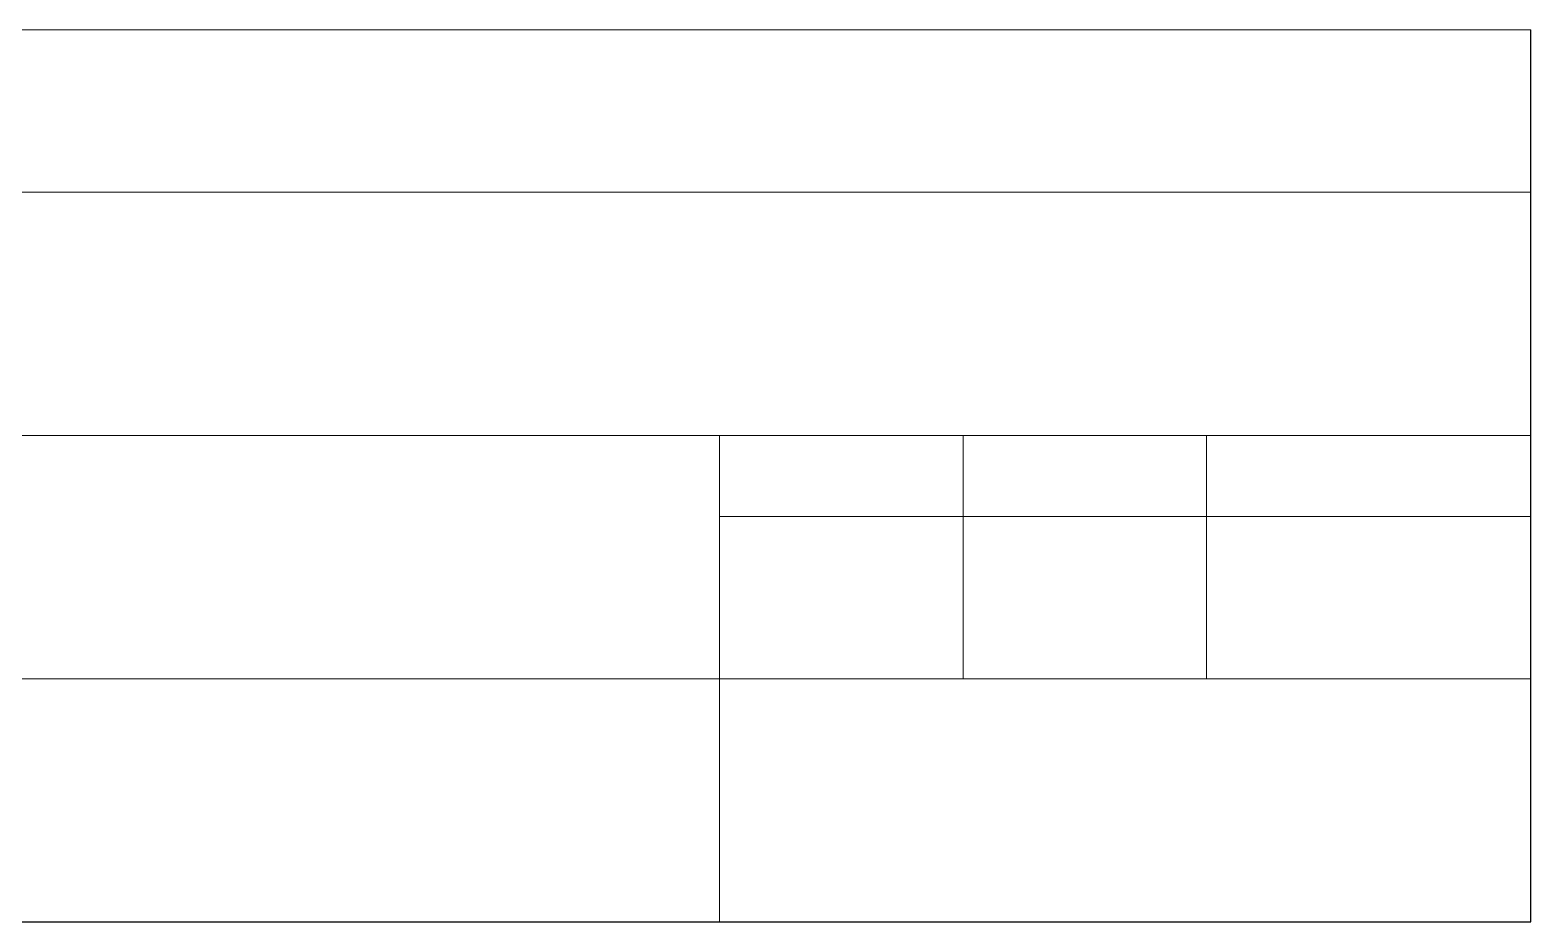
# Model space of a CAD drawing. Header units: metres. Extents: x 0.2 to 41.7, y 0.2 to 55.8.
# Drawn here: x 32.5 to 41.75, y 0.2 to 5.7 of the extents above; entities that cross this region are included whole.
import ezdxf

# ---------------------------------------------------------------- set-up
doc = ezdxf.new("R2010")
doc.units = ezdxf.units.M
doc.layers.add('Level 63', color=7, linetype='Continuous', lineweight=0)

msp = doc.modelspace()

# ---------------------------------------------------------------- linework, layer by layer
for p, q in [((41.7488, 0.2016), (41.7488, 5.7016)), ((23.2488, 0.2016), (41.7488, 0.2016))]:
    msp.add_line(p, q)
at = {"layer": 'Level 63', "color": 7, "linetype": 'Continuous', "lineweight": 13}
for p, q in [((23.2488, 5.7016), (41.7488, 5.7016)), ((29.7488, 4.7016), (41.7488, 4.7016)), ((29.7488, 3.2016), (41.7488, 3.2016)), ((36.7488, 2.7016), (41.7488, 2.7016)), ((29.7488, 1.7016), (41.7488, 1.7016))]:
    msp.add_line(p, q, dxfattribs=at)
at = {"layer": 'Level 63', "color": 7, "linetype": 'Continuous', "lineweight": 13, "flags": 128}
for points in [[(36.7488, 3.2016), (36.7488, 0.2016)], [(38.2488, 3.2016), (38.2488, 1.7016)], [(39.7488, 3.2016), (39.7488, 1.7016)]]:
    msp.add_lwpolyline(points, dxfattribs=at)

doc.saveas('drawing.dxf')
